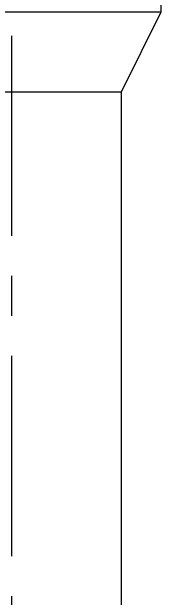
# Model space of a CAD drawing. Extents: x 2734 to 5638, y -143 to 2294.
# Drawn here: x 4402.5 to 4440, y 384 to 530.5 of the extents above; entities that cross this region are included whole.
import ezdxf

# ---------------------------------------------------------------- set-up
doc = ezdxf.new("R2010")
doc.units = 0
doc.header["$LTSCALE"] = 20
doc.header["$MEASUREMENT"] = 0
doc.linetypes.add('CENTER', pattern=[2, 1.25, -0.25, 0.25, -0.25])
doc.layers.add('3', color=3, linetype='CONTINUOUS')
doc.layers.add('CENTER', color=2, linetype='CENTER')

msp = doc.modelspace()

# ---------------------------------------------------------------- linework, layer by layer
at = {"layer": '3'}
for p, q in [((4439.95539, 530.54932), (4439.95539, 580.54932)), ((4364.95539, 530.54932), (4439.95539, 530.54932)), ((4429.95539, 510.54932), (4439.95539, 530.54932)), ((4374.95539, 510.54932), (4429.95539, 510.54932)), ((4429.95539, 274.54932), (4429.95539, 510.54932))]:
    msp.add_line(p, q, dxfattribs=at)
at = {"layer": 'CENTER', "color": 1, "linetype": 'CENTER', "ltscale": 2}
msp.add_line((4402.45539, -85.45068), (4402.45539, 634.71501), dxfattribs=at)

doc.saveas('drawing.dxf')
